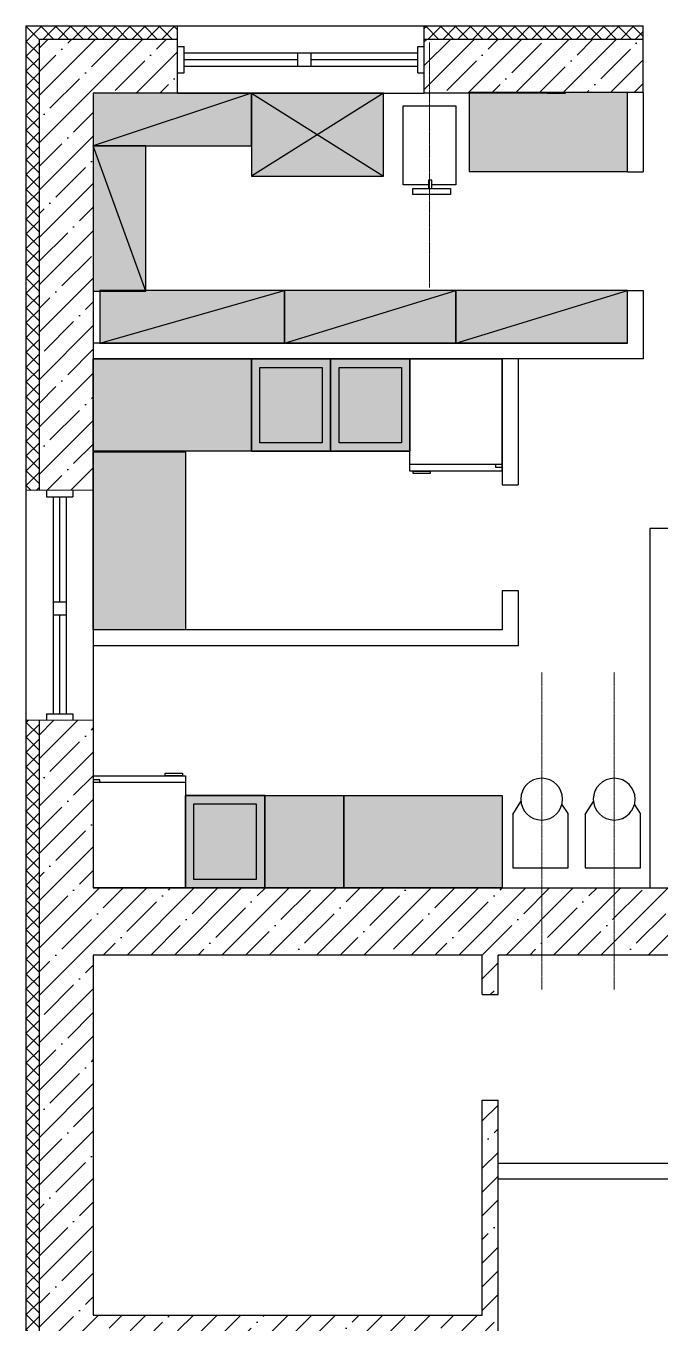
# Model space of a CAD drawing. Header units: millimetres. Extents: x -64157 to 9394, y -60673 to 2699.
# Drawn here: x -64157 to -59350, y -53663 to -43828 of the extents above; entities that cross this region are included whole.
import ezdxf

# ---------------------------------------------------------------- set-up
doc = ezdxf.new("R2010")
doc.units = ezdxf.units.MM
doc.linetypes.add('штрихпунктирная', pattern=[25.4, 12.7, -6.35, 0, -6.35])
doc.layers.add('Новое оБорудование', color=1, linetype='Continuous', lineweight=30)
doc.layers.add('Оси', color=172, linetype='штрихпунктирная', lineweight=9)
pattern_1 = [(45, (-52031.46, 0), (-179.6051, 179.6051), []), (45, (-51851.85, 0), (-179.6051, 179.6051), [317.5, -63.5, 0, -63.5])]
pattern_2 = [(45, (-52031.46, -46526.56), (-56.1266, 56.1266), []), (135, (-52031.46, -46526.56), (-56.1266, -56.1266), [])]

# ---------------------------------------------------------------- blocks, each defined once
blk = doc.blocks.new('*U73')
h = blk.add_hatch(color=256)
h.dxf.hatch_style = 1
h.set_gradient(color1=(147, 149, 152), color2=(199, 200, 202), name='INVCURVED')
h.paths.add_polyline_path([(-1200, -600), (0, -600), (0, 0), (-1200, 0)])
blk.add_lwpolyline([(-1200, 0), (0, 0), (0, -600), (-1200, -600)], close=True)
blk = doc.blocks.new('2222222')
blk.add_lwpolyline([(34947, 28283.8), (35232.8, 28283.8), (35232.8, 28328.2), (34947, 28328.2)], close=True)
for points in [[(35066, 28255.3), (34874.6, 28255.3), (34874.6, 27655.3), (35274.6, 27655.3), (35274.6, 28255.3), (35091.6, 28255.3)], [(35091.6, 28283.8), (35091.6, 28219.4), (35066, 28219.4), (35066, 28283.8)]]:
    blk.add_lwpolyline(points)
blk = doc.blocks.new('поддон')
h = blk.add_hatch(color=256)
h.dxf.hatch_style = 1
h.set_gradient(color1=(147, 149, 152), color2=(199, 200, 202), name='INVCURVED')
h.paths.add_polyline_path([(82956.7, -117774.1), (82956.7, -118404.1), (83456.7, -118089.1)])
h.paths.add_polyline_path([(83456.7, -118089.1), (83956.7, -117774.1), (82956.7, -117774.1)])
h.paths.add_polyline_path([(83956.7, -117774.1), (83456.7, -118089.1), (83956.7, -118404.1)])
h.paths.add_polyline_path([(83456.7, -118089.1), (82956.7, -118404.1), (83956.7, -118404.1)])
at = {"layer": 'Новое оБорудование'}
for p, q in [((83956.7, -117774.1), (82956.7, -118404.1)), ((82956.7, -117774.1), (83956.7, -118404.1))]:
    blk.add_line(p, q, dxfattribs=at)
blk.add_lwpolyline([(82956.7, -117774.1), (82956.7, -118404.1), (83956.7, -118404.1), (83956.7, -117774.1)], close=True, dxfattribs=at)
blk = doc.blocks.new('*U78')
h = blk.add_hatch(color=256)
h.dxf.hatch_style = 1
h.set_gradient(color1=(147, 149, 152), color2=(199, 200, 202), name='INVCURVED')
h.paths.add_polyline_path([(0, -1200), (0, 0), (-400, 0), (-400, -1200)])
blk.add_line((0, -1200), (-400, 0))
blk.add_lwpolyline([(0, 0), (-400, 0), (-400, -1200), (0, -1200)], close=True)
blk = doc.blocks.new('*U90')
h = blk.add_hatch(color=256)
h.dxf.hatch_style = 1
h.set_gradient(color1=(147, 149, 152), color2=(199, 200, 202), name='INVCURVED')
h.paths.add_polyline_path([(0, -1100), (0, 0), (-400, 0), (-400, -1100)])
blk.add_line((0, -1100), (-400, 0))
blk.add_lwpolyline([(0, 0), (-400, 0), (-400, -1100), (0, -1100)], close=True)
blk = doc.blocks.new('*U91')
h = blk.add_hatch(color=256)
h.dxf.hatch_style = 1
h.set_gradient(color1=(147, 149, 152), color2=(199, 200, 202), name='INVCURVED')
h.paths.add_polyline_path([(0, -1300), (0, 0), (-400, 0), (-400, -1300)])
blk.add_line((0, -1300), (-400, 0))
blk.add_lwpolyline([(0, 0), (-400, 0), (-400, -1300), (0, -1300)], close=True)
blk = doc.blocks.new('*U92')
h = blk.add_hatch(color=256)
h.dxf.hatch_style = 1
h.set_gradient(color1=(147, 149, 152), color2=(199, 200, 202), name='INVCURVED')
h.paths.add_polyline_path([(0, -1400), (0, 0), (-400, 0), (-400, -1400)])
blk.add_line((0, -1400), (-400, 0))
blk.add_lwpolyline([(0, 0), (-400, 0), (-400, -1400), (0, -1400)], close=True)
blk = doc.blocks.new('*U8')
at = {"true_color": 0x939598}
h = blk.add_hatch(color=252, dxfattribs=at)
h.dxf.hatch_style = 1
h.paths.add_polyline_path([(600.5, 0), (0, 0), (0, -700), (600.5, -700)])
h.paths.add_polyline_path([(536.5, -636), (64, -636), (64, -64), (536.5, -64)], flags=16)
at = {"true_color": 0xc7c8ca}
h = blk.add_hatch(color=9, dxfattribs=at)
h.dxf.hatch_style = 1
h.paths.add_polyline_path([(536.5, -64), (64, -64), (64, -636), (536.5, -636)])
for p, q in [((0, 0), (600.5, 0)), ((600.5, 0), (0, 0)), ((0, 0), (0, -700)), ((600.5, 0), (600.5, -700)), ((600.5, -700), (600.5, 0)), ((536.5, -64), (64, -64)), ((64, -64), (64, -636)), ((536.5, -636), (536.5, -64)), ((64, -636), (536.5, -636)), ((600.5, -700), (0, -700)), ((0, -700), (600.5, -700))]:
    blk.add_line(p, q)
blk = doc.blocks.new('*U102')
h = blk.add_hatch(color=256)
h.dxf.hatch_style = 1
h.set_gradient(color1=(147, 149, 152), color2=(199, 200, 202), name='INVCURVED')
h.paths.add_polyline_path([(-700, -1350), (0, -1350), (0, 0), (-700, 0)])
blk.add_lwpolyline([(-700, 0), (0, 0), (0, -1350), (-700, -1350)], close=True)
blk = doc.blocks.new('*U41')
at = {"ltscale": 100}
for p, q in [((-700, -850), (-700, 0)), ((-700, 0), (0, 0)), ((0, -800), (-700, -800)), ((0, -850), (-700, -850)), ((-675.8, -868.9), (-675.8, -850)), ((-675.8, -850), (-546.4, -850)), ((-546.4, -868.9), (-675.8, -868.9)), ((-546.4, -850), (-546.4, -868.9)), ((0, -800), (-50, -800)), ((-50, -800), (-50, -820)), ((-50, -820), (0, -820))]:
    blk.add_line(p, q, dxfattribs=at)
blk.add_line((0, -850), (0, 0))
blk = doc.blocks.new('*U84')
h = blk.add_hatch(color=256)
h.dxf.hatch_style = 1
h.set_gradient(color1=(147, 149, 152), color2=(199, 200, 202), name='INVCURVED')
h.paths.add_polyline_path([(-700, -1200), (0, -1200), (0, 0), (-700, 0)])
blk.add_lwpolyline([(-700, 0), (0, 0), (0, -1200), (-700, -1200)], close=True)
blk = doc.blocks.new('тістоміс')
for p, q in [((38589.1, 24902.7), (38651.5, 24804.4)), ((39009.1, 24894.6), (38963, 24823.7))]:
    blk.add_line(p, q)
blk.add_lwpolyline([(38589.1, 24902.7), (38589.1, 25305.9), (39009.1, 25305.9), (39009.1, 24894.6)])
blk.add_circle((38809, 24785.7), 158.6)

msp = doc.modelspace()

# ---------------------------------------------------------------- hatches: boundary and pattern name
h = msp.add_hatch()
h.set_pattern_fill('ANSI37', color=256, scale=25)
h.set_pattern_definition(pattern_2)
h.paths.add_polyline_path([(-64057.1, -43927.5), (-63007.1, -43927.5), (-63007.1, -43827.5), (-64157.1, -43827.5), (-64157.1, -47350), (-64057.1, -47349.5)])
h.paths.add_polyline_path([(-59477.1, -43827.5), (-61137.1, -43827.5), (-61137.1, -43927.5), (-59477.1, -43927.5)])
h.paths.add_polyline_path([(-57397.1, -43827.5), (-58612.1, -43827.5), (-58612.1, -43927.5), (-57397.1, -43927.5)])
h.paths.add_polyline_path([(-54627.1, -43827.5), (-55497.1, -43827.5), (-55497.1, -43927.5), (-54627.1, -43927.5)])
h.paths.add_polyline_path([(-51987.1, -43827.5), (-52747.1, -43827.5), (-52747.1, -43927.5), (-51987.1, -43927.5)])
h.paths.add_polyline_path([(-42637.5, -43827.5), (-50037.1, -43827.5), (-50037.1, -43927.5), (-42637.5, -43927.5)])
h.paths.add_polyline_path([(-42637.5, -60572.5), (-49737.1, -60572.5), (-49737.1, -60672.5), (-42637.5, -60672.5)])
h.paths.add_polyline_path([(-51607.1, -60572.5), (-52607.1, -60572.5), (-52607.1, -60672.5), (-51607.1, -60672.5)])
h.paths.add_polyline_path([(-54477.1, -60572.5), (-55477.1, -60572.5), (-55477.1, -60672.5), (-54477.1, -60672.5)])
h.paths.add_polyline_path([(-57347.1, -60572.5), (-58347.1, -60572.5), (-58347.1, -60672.5), (-57347.1, -60672.5)])
h.paths.add_polyline_path([(-60217.1, -60572.5), (-61217.1, -60572.5), (-61217.1, -60672.5), (-60217.1, -60672.5)])
h = msp.add_hatch()
h.set_pattern_fill('ANSI35', color=256, scale=40)
h.set_pattern_definition(pattern_1)
h.paths.add_polyline_path([(-63647.1, -50872.5), (-60697.1, -50872.5), (-60697.1, -51172.5), (-60577.1, -51172.5), (-60577.1, -50872.5), (-57207.1, -50872.5), (-57207.1, -50362.5), (-57717.1, -50362.5), (-57837.1, -50362.5), (-63647.1, -50362.5), (-63647.1, -49092.5), (-64057.1, -49094.5), (-64057.1, -60572.5), (-63087.1, -60572.5), (-63087.1, -60162.5), (-63647.1, -60162.5), (-63647.1, -54122.5), (-63647.1, -53722.5), (-62847.1, -53722.5), (-62847.1, -53842.5), (-61377.1, -53842.5), (-61377.1, -53722.5), (-60577.1, -53722.5), (-60577.1, -51972.5), (-60697.1, -51972.5), (-60697.1, -53602.5), (-63647.1, -53602.5)])
h.paths.add_polyline_path([(-52507.1, -50362.5), (-53087.1, -50362.5), (-53087.1, -50872.5), (-51887.1, -50872.5), (-51887.1, -50362.5), (-52387.1, -50362.5)])
h.paths.add_polyline_path([(-52387.1, -44337.5), (-51987.1, -44337.5), (-51987.1, -43927.5), (-52747.1, -43927.5), (-52747.1, -44337.5), (-52507.1, -44337.5)])
h.paths.add_polyline_path([(-57837.1, -44562.5), (-58017.1, -44562.5), (-58017.1, -44337.5), (-57397.1, -44337.5), (-57397.1, -43927.5), (-58612.1, -43927.5), (-58612.1, -44332.5), (-58512.1, -44332.5), (-58512.1, -44562.5)])
h = msp.add_hatch()
h.set_pattern_fill('ANSI35', color=256, scale=40)
h.set_pattern_definition(pattern_1)
h.paths.add_polyline_path([(-63647.1, -44337.5), (-63007.1, -44337.5), (-63007.1, -43927.5), (-64057.1, -43927.5), (-64057.1, -47349.5), (-63647.1, -47347.5), (-63647.1, -46627.5), (-63647.1, -46507.5)])
h = msp.add_hatch()
h.set_pattern_fill('ANSI35', color=256, scale=40)
h.set_pattern_definition(pattern_1)
h.paths.add_polyline_path([(-59477.1, -43927.5), (-61137.1, -43927.5), (-61137.1, -44337.5), (-60207.1, -44337.5), (-60067.1, -44337.5), (-60067.1, -44332.5), (-59477.1, -44332.5)])
h = msp.add_hatch()
h.set_pattern_fill('ANSI37', color=256, scale=25)
h.set_pattern_definition(pattern_2)
h.paths.add_polyline_path([(-64057.1, -49094.5), (-64157.1, -49095), (-64157.1, -60672.5), (-63087.1, -60672.5), (-63087.1, -60572.5), (-64057.1, -60572.5)])

# ---------------------------------------------------------------- linework, layer by layer
for p, q in [((-64157.1, -43827.5), (-59477.1, -43827.5)), ((-64157.1, -43827.5), (-64157.1, -60672.5)), ((-63007.1, -44337.5), (-63007.1, -43827.5)), ((-61137.1, -44337.5), (-61137.1, -43827.5)), ((-59477.1, -44332.5), (-59477.1, -43827.5)), ((-64057.1, -43927.5), (-63007.1, -43927.5)), ((-64057.1, -43927.5), (-64057.1, -47349.5)), ((-61137.1, -43927.5), (-59477.1, -43927.5)), ((-63007.1, -43982.5), (-62957.1, -43982.5)), ((-62957.1, -44182.5), (-62957.1, -43982.5)), ((-62957.1, -44032.5), (-61187.1, -44032.5)), ((-62097.1, -44032.5), (-62097.1, -44132.5)), ((-61997.1, -44032.5), (-61997.1, -44132.5)), ((-61187.1, -43982.5), (-61137.1, -43982.5)), ((-61187.1, -44182.5), (-61187.1, -43982.5)), ((-62957.1, -44082.5), (-62097.1, -44082.5)), ((-62957.1, -44132.5), (-61187.1, -44132.5)), ((-61997.1, -44082.5), (-61187.1, -44082.5)), ((-63007.1, -44182.5), (-62957.1, -44182.5)), ((-61187.1, -44182.5), (-61137.1, -44182.5)), ((-63007.1, -44337.5), (-63647.1, -44337.5)), ((-63647.1, -44337.5), (-63647.1, -46507.5)), ((-63007.1, -44337.5), (-61137.1, -44337.5)), ((-60207.1, -44337.5), (-61137.1, -44337.5)), ((-60207.1, -44337.5), (-60067.1, -44337.5)), ((-59477.1, -44332.5), (-60067.1, -44332.5)), ((-59597.1, -44932.5), (-59597.1, -44332.5)), ((-59477.1, -44332.5), (-59477.1, -44932.5)), ((-59597.1, -44932.5), (-59477.1, -44932.5)), ((-59597.1, -46232.5), (-59597.1, -45832.5)), ((-59597.1, -45832.5), (-59477.1, -45832.5)), ((-59477.1, -45832.5), (-59477.1, -46352.5)), ((-59597.1, -46232.5), (-63647.1, -46232.5)), ((-59477.1, -46352.5), (-63647.1, -46352.5)), ((-60546.5, -46352.5), (-60546.5, -47307.5)), ((-60426.5, -46352.5), (-60426.5, -47307.5)), ((-63647.1, -46507.5), (-63647.1, -46627.5)), ((-63647.1, -46627.5), (-63647.1, -47347.5)), ((-63647.1, -47347.5), (-64157.1, -47350)), ((-64001.7, -47348.3), (-64001.7, -47398.3)), ((-64001.7, -47398.3), (-63801.7, -47398.3)), ((-63951.7, -47398.3), (-63951.7, -49043.3)), ((-63901.7, -47398.3), (-63901.7, -48195.8)), ((-63851.7, -47398.3), (-63851.7, -49043.3)), ((-63801.7, -47348.3), (-63801.7, -47398.3)), ((-63647.1, -47347.5), (-63647.1, -49092.5)), ((-60546.5, -47307.5), (-60426.5, -47307.5)), ((-58556.5, -47637.5), (-59426.5, -47637.5)), ((-59426.5, -47637.5), (-59426.5, -50362.5)), ((-60546.5, -48107.5), (-60426.5, -48107.5)), ((-60546.5, -48107.5), (-60546.5, -48407.5)), ((-60426.5, -48107.5), (-60426.5, -48527.5)), ((-63851.7, -48195.8), (-63951.7, -48195.8)), ((-63851.7, -48295.8), (-63951.7, -48295.8)), ((-63901.7, -48295.8), (-63901.7, -49043.3)), ((-60546.5, -48407.5), (-63647.1, -48407.5)), ((-60426.5, -48527.5), (-63647.1, -48527.5)), ((-64002.3, -49043.3), (-64002.3, -49093.3)), ((-64002.3, -49043.3), (-63802.3, -49043.3)), ((-63802.3, -49043.3), (-63802.3, -49093.3)), ((-63647.1, -49092.5), (-64157.1, -49095)), ((-64057.1, -49094.5), (-64057.1, -60572.5)), ((-63647.1, -49092.5), (-63647.1, -50362.5)), ((-63647.1, -50362.5), (-57837.1, -50362.5)), ((-60697.1, -50872.5), (-63647.1, -50872.5)), ((-63647.1, -50872.5), (-63647.1, -53602.5)), ((-60697.1, -51172.5), (-60697.1, -50872.5)), ((-53937.1, -50872.5), (-60577.1, -50872.5)), ((-60577.1, -51172.5), (-60577.1, -50872.5)), ((-60697.1, -51172.5), (-60577.1, -51172.5)), ((-60697.1, -53602.5), (-60697.1, -51972.5)), ((-60697.1, -51972.5), (-60577.1, -51972.5)), ((-60577.1, -53722.5), (-60577.1, -51972.5)), ((-53057.1, -52452.5), (-60577.1, -52452.5)), ((-52937.1, -52572.5), (-60577.1, -52572.5)), ((-63647.1, -53602.5), (-60697.1, -53602.5))]:
    msp.add_line(p, q)
at = {"layer": 'Оси', "ltscale": 0.2}
for p, q in [((-61097.1, -43953.3), (-61097.1, -45814.2)), ((-60247.1, -51134.6), (-60247.1, -48727.3)), ((-59697.1, -51134.6), (-59697.1, -48727.3))]:
    msp.add_line(p, q, dxfattribs=at)

# ---------------------------------------------------------------- block references
at = {"layer": 'Новое оБорудование'}
for name, p, rotation in [('*U78', (-63647.1, -44337.5), 89.99999999999993), ('*U92', (-62197.1, -46232.5), 270), ('*U91', (-60897.1, -46232.5), 270), ('*U91', (-59597.1, -46232.5), 270), ('*U84', (-62447.1, -47052.5), 269.999999999823), ('*U41', (-60546.5, -46352.5), 359.999999999823), ('*U102', (-63647.1, -48407.5), 179.999999999823), ('*U41', (-63647.1, -50362.5), 180), ('*U84', (-62947.1, -49662.5), 90), ('*U84', (-61747.1, -49662.5), 90)]:
    msp.add_blockref(name, p, dxfattribs=dict(at, rotation=rotation))
for name, p in [('поддон', (-145403.8, 73436.6)), ('*U90', (-63247.1, -44737.5))]:
    msp.add_blockref(name, p, dxfattribs=at)
at = {"layer": 'Новое оБорудование', "xscale": -1}
msp.add_blockref('*U73', (-60797.1, -44332), dxfattribs=at)
for name, p, rotation in [('2222222', (-96171.6, -16777.2), 180), ('*U8', (-61847.1, -46352.5), 359.999999999823), ('*U8', (-61246.5, -46352.5), 359.999999999823), ('тістоміс', (-99056.1, -24904.6), 180), ('тістоміс', (-98506.1, -24904.6), 180), ('*U8', (-62947.1, -50362.5), 180)]:
    msp.add_blockref(name, p, dxfattribs=dict(at, rotation=rotation))

doc.saveas('drawing.dxf')
